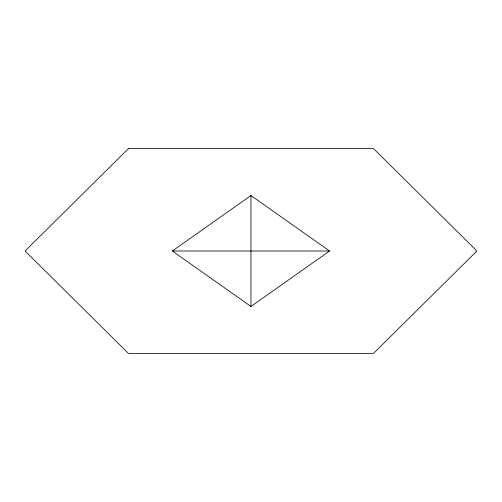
<?xml version="1.0" encoding="UTF-8"?>
<svg xmlns="http://www.w3.org/2000/svg" width="502" height="502" viewBox="0 0 502 502"><rect width="100%" height="100%" fill="white"/><g stroke="black" fill="none" stroke-linecap="round" stroke-linejoin="round"><path stroke-width="0.75" d="M172.362 251L250.962 195.523L329.569 251L250.962 306.477L172.362 251L329.569 251M250.962 195.523L250.962 306.477M128.405 148.623L25.1 251L128.405 353.377L373.526 353.377L476.9 251L373.526 148.623L128.405 148.623"/></g></svg>
